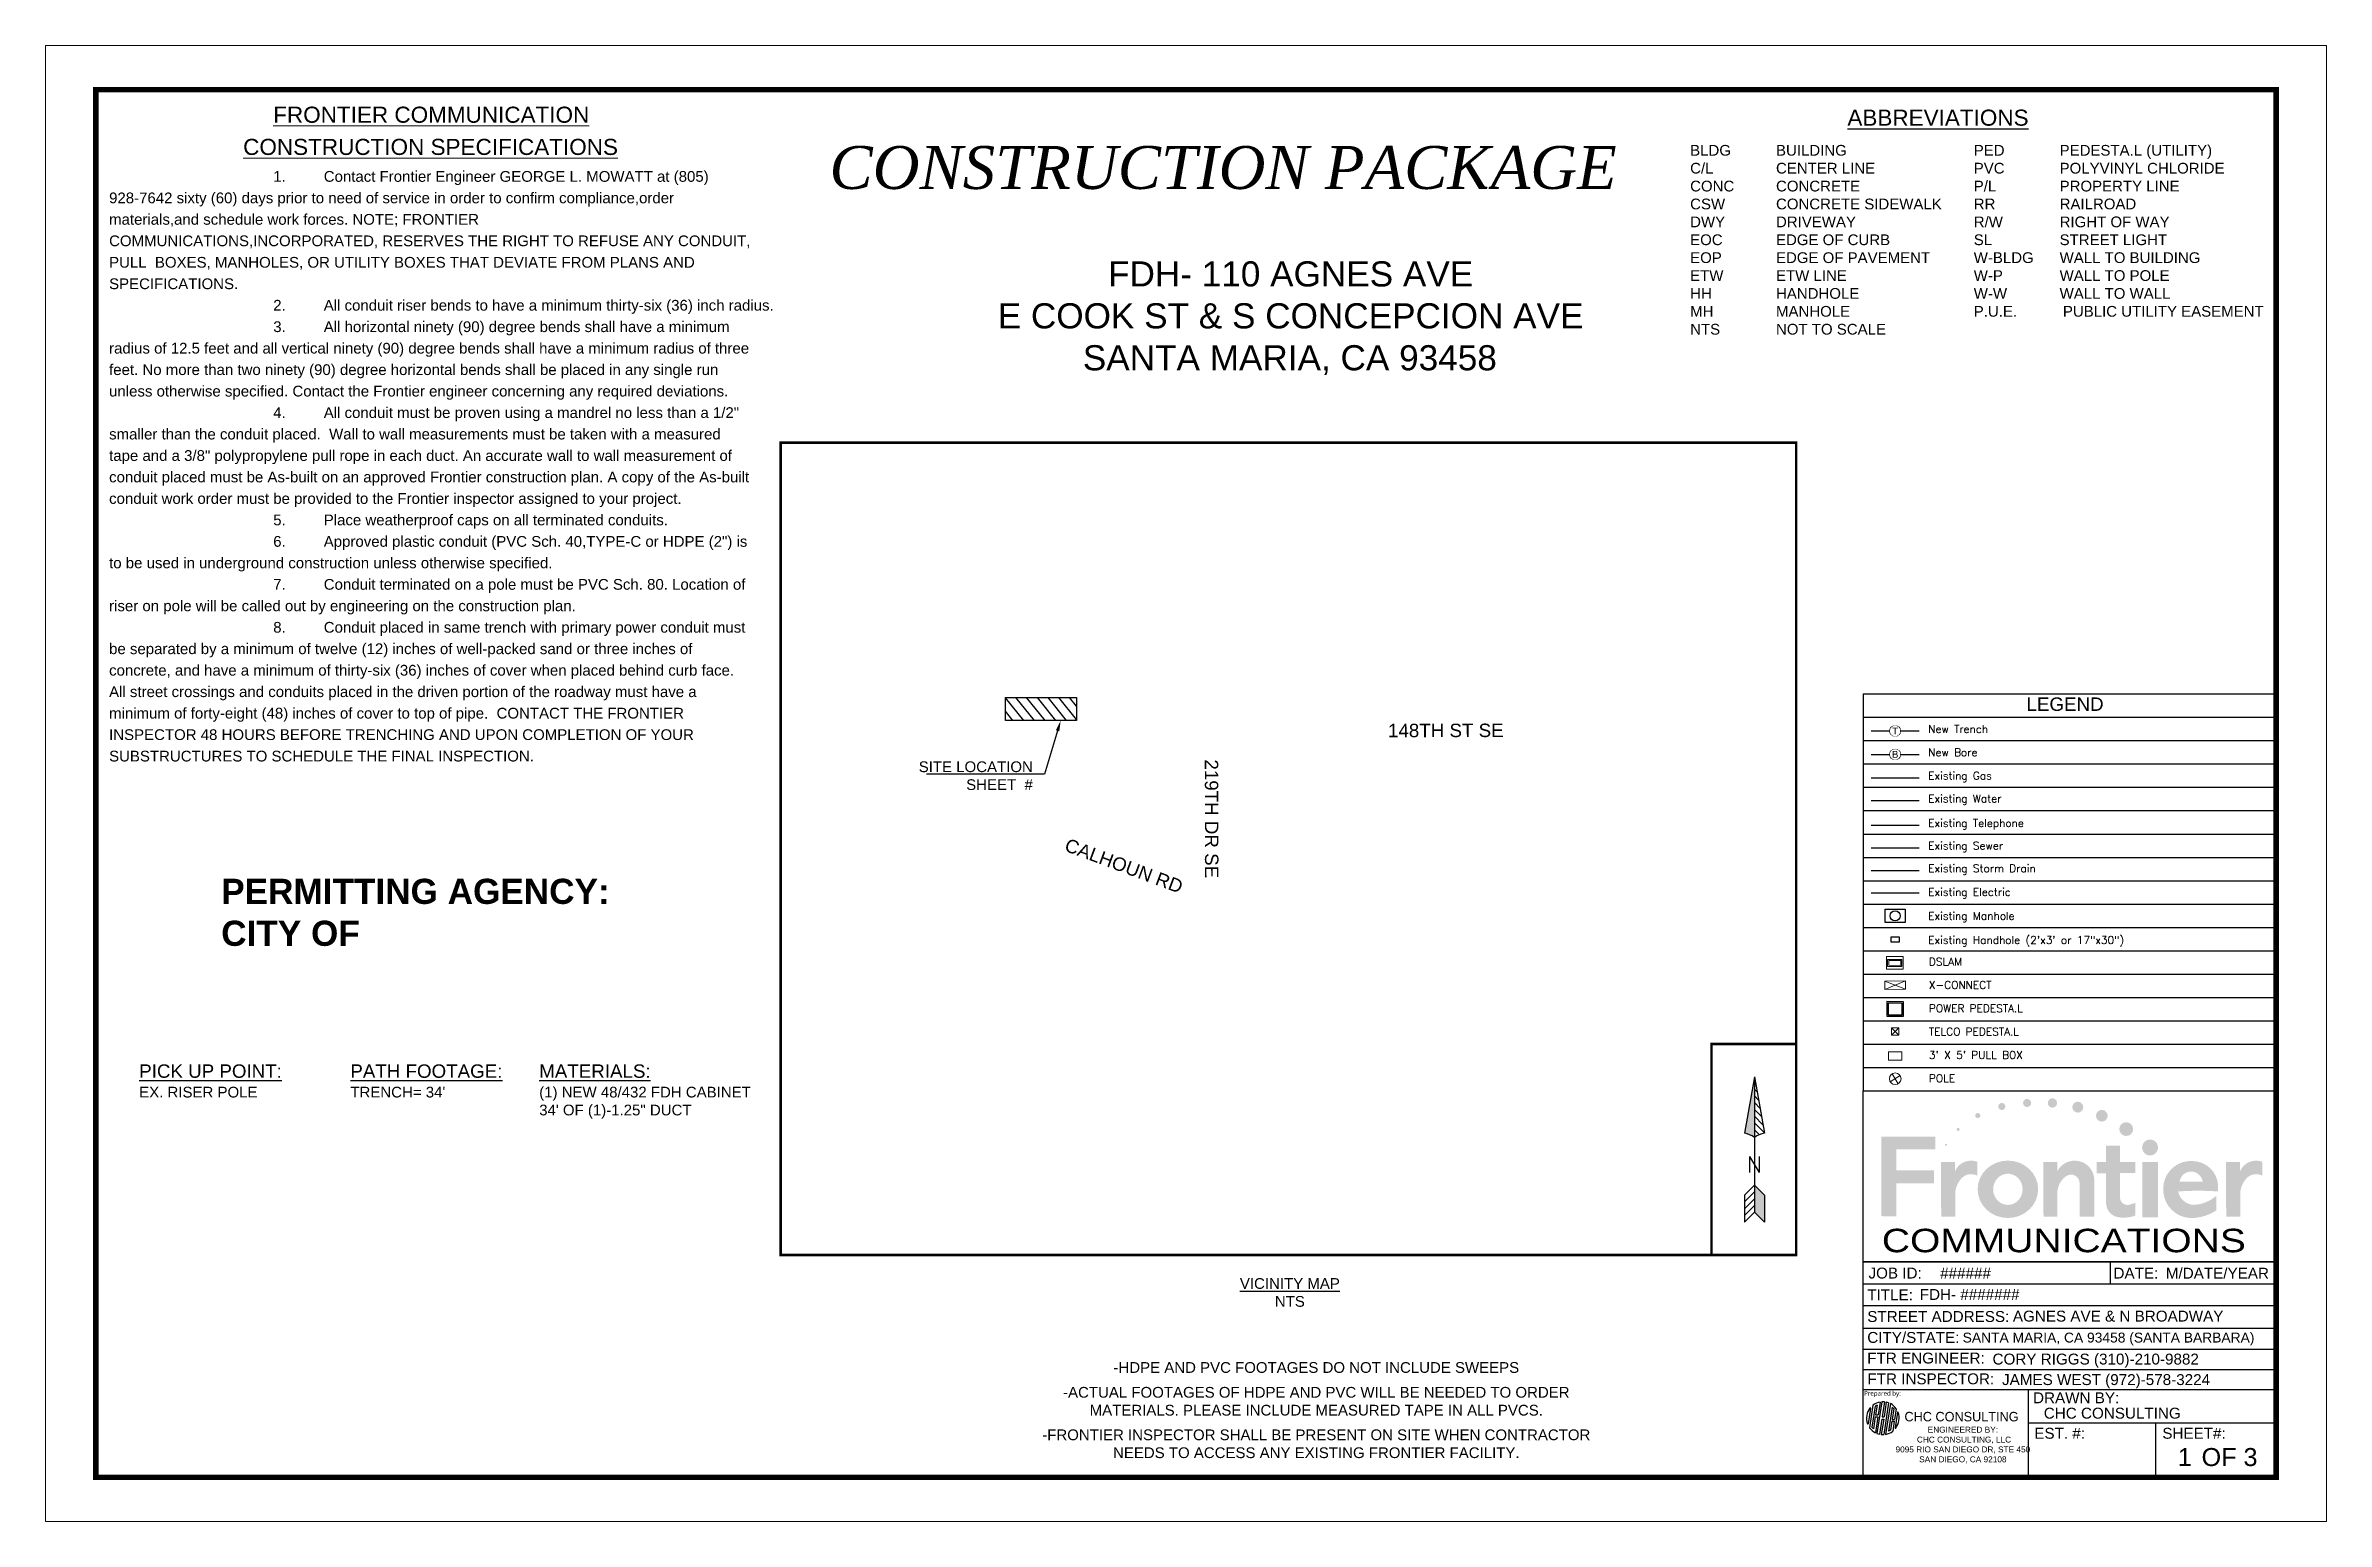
# Paper-space layout 'COVER' of a CAD drawing. Header units: feet, sheet in inches. Extents: x 17.2 to 34.2, y 2.9 to 13.9.
import ezdxf
from ezdxf import colors
from ezdxf.entities.mleader import LeaderData, LeaderLine
from ezdxf.enums import TextEntityAlignment as Align
from ezdxf.lldxf.tags import DXFTag
from ezdxf.math import Vec2, Vec3

# ---------------------------------------------------------------- set-up
doc = ezdxf.new("R2010")
doc.units = ezdxf.units.FT
doc.header["$MEASUREMENT"] = 0
doc.set_wipeout_variables(frame=1)
doc.linetypes.add('PHANTOM2', pattern=[1.25, 0.625, -0.125, 0.125, -0.125, 0.125, -0.125])
doc.layers.get('DEFPOINTS').update_dxf_attribs({"color": 3, "lineweight": 0})
for name, color, linetype in [('0 @ 1', 7, 'Continuous'), ('CHC-ROW', 4, 'PHANTOM2'), ('TITLE BLOCK', 7, 'Continuous')]:
    doc.layers.add(name, color=color, linetype=linetype)
for name, color, linetype, lineweight in [('C-Anno', 7, 'Continuous', 25), ('C-Anno @ 1', 7, 'Continuous', 25), ('DIMS', 7, 'Continuous', 5), ('EXIST. FACILITY', 7, 'Continuous', 0), ('FTR-PROPOSED EQUIPMENT', 7, 'Continuous', 0), ('TELCO PEDESTAL', 20, 'Continuous', 0)]:
    doc.layers.add(name, color=color, linetype=linetype, lineweight=lineweight)
doc.styles.add('LOGO', font='trebuc.ttf')
doc.styles.add('MTCS Standard', font='arial.ttf', dxfattribs={"height": 0.08})
doc.styles.add('Roman', font='txt')
doc.styles.add('Romans', font='ROMANS', dxfattribs={"height": 84})
doc.styles.get("Standard").update_dxf_attribs({"font": 'arial.ttf'})
doc.styles.add('Zayo Utilities', font='', dxfattribs={"oblique": 6, "height": 2})
doc.styles.get('Zayo Utilities').set_extended_font_data('Cordia New')
tags = doc.linetypes.add('ELECTRIC', pattern='A,1.3,-0.09,["E",Zayo Utilities,S=0.03,R=0,X=-0.025,Y=-0.025],-0.09', length=1.48).pattern_tags.tags
tags[6] = DXFTag(74, 10)
tags = doc.linetypes.add('GAS', pattern='A,1.3,-0.09300000000000001,["GAS",Zayo Utilities,S=0.03,R=0,X=-0.08,Y=-0.025],-0.1', length=1.493).pattern_tags.tags
tags[6] = DXFTag(74, 10)
tags = doc.linetypes.add('SEWER', pattern='A,1.3,-0.09,["SS",Zayo Utilities,S=0.03,R=0,X=-0.045,Y=-0.025],-0.09', length=1.48).pattern_tags.tags
tags[6] = DXFTag(74, 10)
tags = doc.linetypes.add('STORMDRAIN', pattern='A,1.3,-0.09,["SD",Zayo Utilities,S=0.03,R=0,X=-0.045,Y=-0.025],-0.09', length=1.48).pattern_tags.tags
tags[6] = DXFTag(74, 10)
tags = doc.linetypes.add('TELEPHONE', pattern='A,1.3,-0.09,["T",Zayo Utilities,S=0.03,R=0,X=-0.025,Y=-0.025],-0.09', length=1.48).pattern_tags.tags
tags[6] = DXFTag(74, 10)
tags = doc.linetypes.add('WATER', pattern='A,1.3,-0.09,["W",Zayo Utilities,S=0.03,R=0,X=-0.03,Y=-0.025],-0.09', length=1.48).pattern_tags.tags
tags[6] = DXFTag(74, 10)

# ---------------------------------------------------------------- blocks, each defined once
blk = doc.blocks.new('CHC')
for p, q in [((-1.868508625787602, 1.488275510393152), (-2.233992179183261, -0.8809557529157441)), ((-1.496825050743578, 1.946668313622816), (-2.025165478719959, -1.478275566892968)), ((-1.156767454200693, 1.795219576614144), (-1.651318606649262, -1.410686792633973)), ((-1.152562770307057, 0.1623764005204293), (-1.431249930347761, -1.644201012106445)), ((-0.8785543292688125, 1.938624220393041), (-1.15676745420069, 1.795219576614137)), ((-1.152562770307057, 0.1623764005204293), (-0.7527302705753982, 0.1623764005204293)), ((-0.7527302705753982, 0.1623764005204311), (-1.125379475814583, -2.25330588968674)), ((-1.108517952306102, 0.4563676387962232), (-0.7068851155624998, 0.4563676387962232)), ((-0.878554329268816, 1.93862422039304), (-1.107210944971879, 0.4563676387962232)), ((-0.1554626657162892, 2.442882825347754), (-0.8956958759503593, -2.355646814445574)), ((-0.4053096493574913, 2.414515490392342), (-0.7073784452402165, 0.4563676387962232)), ((0.2310430414025824, 2.436926280283146), (-0.120487622302246, 0.1581440184734202)), ((-0.120487622302246, 0.158144018473422), (0.1745712503274177, 0.1581440184734237)), ((0.8773630923317235, 2.290878510491673), (0.1354082507780241, -2.518811529567149)), ((0.5194405584392641, 2.39374433192925), (0.1745712503274177, 0.1581440184734237)), ((1.136909073139766, 2.177494499339483), (0.4166284300935885, -2.491693490123414)), ((1.405684942018084, 1.617309214617817), (0.8475706765019027, -2.000642274783727)), ((1.405684942018087, 1.617309214617812), (1.650181557584531, 1.357874581269819)), ((1.650181557584531, 1.357874581269817), (1.407343718059483, -0.2163111679157037)), ((1.461698703614246, 1.980415991697612), (1.460547378596903, 1.972952577270394)), ((1.714216269862472, 1.77297682282444), (1.712670370363274, 1.762955596453487)), ((2.023205258757837, 1.405139055992658), (1.773076282888852, -0.2163111679157055)), ((2.221899803337514, 0.8602870477245492), (1.856416249941859, -1.508944215584346)), ((-1.651318606649266, -1.410686792633971), (-1.431249930347764, -1.644201012106446)), ((-0.1739115891972283, -0.1881745269209922), (-0.5253628570171323, -2.46644210835453)), ((0.1211472834324425, -0.1881745269209869), (-0.2372107106250922, -2.511214661256748)), ((-0.1739115891972283, -0.1881745269209905), (0.1211472834324425, -0.1881745269209887)), ((1.156665858038863, -1.841319509501048), (0.8475706765019027, -2.000642274783724)), ((1.361991892724305, -0.5103024061914994), (1.156665858038867, -1.841319509501037)), ((1.361991892724301, -0.5103024061914994), (1.727724457553673, -0.5103024061914994)), ((1.407343718059483, -0.2163111679157037), (1.773076282888852, -0.2163111679157055)), ((1.727724457553673, -0.5103024061914994), (1.494418995661007, -2.022694931330498))]:
    blk.add_line(p, q)
for centre, radius, start, end in [((-0.003870003275842748, -0.0142283488120718), 2.478860673333698, 142.1211905891871, 200.358286277293), ((-1.918733064449373, 1.477996218295601), 0.05126556431762919, 11.56682257564808, 144.4872868102124), ((-0.000388218486573777, -0.03739928272837645), 2.485125232221944, 99.37747182739824, 127.0245749937593), ((-0.000388218486573777, -0.03739928272837645), 2.485125232221944, 84.65649623207041, 93.57764173265818), ((-0.000388218486573777, -0.03739928272837645), 2.485125232221944, 69.32865671446814, 77.9294276264887), ((-0.000388218486573777, -0.03739928272837645), 2.485125232221944, 35.48354146909223, 62.78451354408693), ((-0.008841411940988309, -0.01045325221964433), 2.478860673333698, 322.1027847382763, 20.33988042638234), ((2.266691726420468, 0.8353502934961448), 0.05126556431762919, 17.97378420535712, 150.8942484399213), ((-2.279991879488282, -0.8583242338184061), 0.05126556431762919, 200.882684101516, 333.8031483360801), ((-0.000388218486573777, -0.03739928272837645), 2.485125232221944, 215.4364960218099, 243.083599188171), ((-0.000388218486573777, -0.03739928272837645), 2.485125232221944, 248.8834292829113, 257.804574783499), ((-0.000388218486573777, -0.03739928272837645), 2.485125232221944, 264.5316433890808, 273.1324143011012), ((-0.000388218486573777, -0.03739928272837645), 2.485125232221944, 279.6765574714824, 306.977529546477), ((1.90709762799677, -1.501226961975705), 0.05126556431762919, 188.6579226794891, 321.5783869140533)]:
    blk.add_arc(centre, radius, start, end)
blk = doc.blocks.new('TEXAS')
for s, p in [('CORY RIGGS (310)-210-9882', (0.9634217260269011, 0.03593508441712601)), ('JAMES WEST (972)-578-3224', (1.034421791638984, -0.1170171103361142))]:
    blk.add_text(s, height=0.08119283632031249).set_placement(p)
blk = doc.blocks.new('*U282')
at = {"layer": 'DIMS'}
blk.add_blockref('TEXAS', (3.738711171763498e-07, 0), dxfattribs=at)
blk = doc.blocks.new('CHC Conduit Design Template')
at = {"ltscale": 1000, "true_color": 0xed1f24}
h = blk.add_hatch(color=240, dxfattribs=at)
h.dxf.hatch_style = 1
h.paths.add_polyline_path([(13.42087119518482, 2.288788681191401), (13.42087119518482, 2.444252978056668), (13.71179927831876, 2.444252978056668), (13.71179927831876, 2.539258944213834), (13.30853265380661, 2.539258944213834), (13.30853265380661, 1.946191398658863), (13.42087119518482, 1.943312426949589), (13.42087119518482, 2.190903743324961), (13.70027738050475, 2.190903743324961), (13.70027738050475, 2.288788681191401)])
h.paths.add_polyline_path([(14.0228906700634, 2.248483102323788), (14.0228906700634, 2.351368829061501, 0.3973348325191003), (13.85858592233415, 2.283030737772854), (13.85858592233415, 2.349247011899502), (13.75212594579552, 2.349309817807795), (13.75467856678182, 1.941944781931396), (13.85870356339442, 1.941944781931396), (13.85870356339442, 2.103737939450218, -0.1706322660577713), (13.89575498792589, 2.215531553973562, -0.3791815917389086)])
edge = h.paths.add_edge_path()
edge.add_ellipse((14.25161632539198, 2.146252075802499), major_axis=(-0.2253714611977164, 0), ratio=0.9490496376922999, start_angle=0, end_angle=360)
edge = h.paths.add_edge_path(flags=16)
edge.add_ellipse((14.25161632539198, 2.146252075802499), major_axis=(0, 0.1166375389971687), ratio=0.9400296318553382, start_angle=0, end_angle=360)
h.paths.add_polyline_path([(14.98370429621209, 2.26641792922409), (14.98370429621209, 2.044324778252725, 0.3675106359996334), (15.07390538660543, 1.938180688010146, 0.1296447931037372), (15.20085673204738, 1.950381149222753), (15.20085673204738, 2.045544806830433, -0.004707257758037335), (15.16179479120109, 2.032124291977899, -0.5118457833896584), (15.08733291777797, 2.085806376450257), (15.08733291777797, 2.266554556852707), (15.20090889132072, 2.266554556852707), (15.20085673204738, 2.349475075655994), (15.08733291777797, 2.349475075655994), (15.08733291777797, 2.472561275080599), (14.98357462641166, 2.472561275080599), (14.98365205099623, 2.349475075655994), (14.91277486176874, 2.349475075655994), (14.91277486176874, 2.266373312670641)])
h.paths.add_polyline_path([(15.25482913951133, 1.93791595584362), (15.37094879438486, 1.93791595584362), (15.37094879438486, 2.349619486524026), (15.25482913951133, 2.349619486524026)])
h.paths.add_polyline_path([(15.40973830087274, 2.142005383888398, 0.4170155332283282), (15.62682822997522, 1.931929369846715, 0.1337748852491925), (15.805563009749, 1.988665234971027), (15.805563009749, 2.097536745714796, -0.1659918796023182), (15.63833474964616, 2.030067060141388, -0.3518832985159806), (15.52096810828762, 2.129738156937671, -0.03801837083947951), (15.818603725342, 2.129738156937671), (15.818603725342, 2.177273608114496, 0.3882287010993337), (15.62989662181938, 2.356681567310482, 0.4465103616625629)])
h.paths.add_polyline_path([(15.70304884031164, 2.20432320556451), (15.53174471897099, 2.20432320556451, -0.863424800913576)], flags=16)
h.paths.add_polyline_path([(15.87901113185725, 1.941944781931396), (15.98303612846984, 1.941944781931396), (15.98303612846984, 2.103737939450218, -0.1706322660578402), (16.02008755300134, 2.215531553973601, -0.3791815917387745), (16.14722323513883, 2.248483102323788), (16.14722323513883, 2.351368829061501, 0.3973348325191007), (15.98291848740959, 2.283030737772853), (15.98291848740959, 2.349247011899502), (15.87645851087095, 2.349309817807795)])
h.paths.add_polyline_path([(15.25213590400097, 2.457939954368492, 1), (15.37038166253933, 2.457939954368492, 1)])
h.paths.add_polyline_path([(15.0820304106933, 2.594872573519478, 1), (15.18505494898162, 2.594872573519478, 1)])
h.paths.add_polyline_path([(14.90835005916412, 2.694531264519828, 1), (14.99550285722453, 2.694531264519828, 1)])
h.paths.add_polyline_path([(14.73202937558879, 2.758597551555934, 1), (14.8133393253408, 2.758597551555934, 1)])
h.paths.add_polyline_path([(14.61868112915593, 2.789444299987469, 1), (14.54921074653793, 2.789444299987469, 1)])
h.paths.add_polyline_path([(14.42511264050964, 2.789865019373954, 1), (14.36457390811129, 2.789865019373954, 1)])
h.paths.add_polyline_path([(14.23271452143585, 2.763653502360232, 1), (14.17999152397917, 2.763653502360232, 1)])
h.paths.add_polyline_path([(14.04653524095123, 2.695745804472671, 1), (14.00873933848637, 2.695745804472671, 1)])
h.paths.add_polyline_path([(13.86844817263307, 2.592761558171711, 1), (13.89169069285377, 2.592761558171711, 1)])
h.paths.add_polyline_path([(13.7986757852707, 2.478304181170744, 1), (13.78280142200509, 2.478304181170744, 1)])
edge = h.paths.add_edge_path()
edge.add_line((14.51462634460379, 2.349180045663683), (14.51717896559009, 1.941944781931396))
edge.add_line((14.5171789655901, 1.941944781931396), (14.62120396220269, 1.941944781931396))
edge.add_line((14.62120396220269, 1.941944781931396), (14.62120396220269, 2.103737939450218))
edge.add_arc((14.7726310337931, 2.118850930373619), 0.1521793695120903, 123.2225941932347, 185.6994604514634, ccw=False)
edge.add_arc((14.72264716856002, 2.192569966512532), 0.06314007056638617, -1.177128544386676, 121.9305058910137, ccw=False)
edge.add_line((14.78577391427702, 2.191272859612813), (14.78577391427702, 1.941944781931395))
edge.add_line((14.78577391427702, 1.941944781931396), (14.89554727082654, 1.941944781931396))
edge.add_line((14.89554727082654, 1.941944781931396), (14.89554727082654, 2.215044670342108))
edge.add_arc((14.7514521984546, 2.215044670342108), 0.1440950723719398, 359.9999999999999, 437.6006351786484)
edge.add_arc((14.74919448284085, 2.214181357197451), 0.1454370595803034, 76.80494520170623, 151.7450088862302)
edge.add_line((14.62108632114243, 2.283030737772854), (14.62108632114243, 2.349247011899502))
edge.add_line((14.62108632114243, 2.349247011899502), (14.5146263446038, 2.349180045663682))
for p, q in [((16.25114149402878, 10.34186998269384), (16.25114149402878, -2.495417206205275e-09)), ((13.17368430824637, 2.880269103570998), (16.25368430824637, 2.880269103570998)), ((13.17368698640274, 1.604506086201818), (16.25114149402878, 1.604506086201818)), ((15.01594139119934, 1.442120413558095), (15.01594139119934, 1.604506086194542)), ((13.17368698640274, 1.442120413558095), (16.25114149402878, 1.442120413558095)), ((13.17368698640274, 1.279734740914373), (16.25114149402878, 1.279734740914373)), ((13.17368698640274, 1.111370912185757), (16.25114149402878, 1.111370912185757)), ((13.17368698640274, 0.9549639902181841), (16.25114149402878, 0.9549639902181841)), ((13.17368698640274, 0.8041721911870443), (16.25114149402878, 0.8041721911870443)), ((13.17368698640274, 0.6533803921559045), (16.25114149402878, 0.6533803921559045)), ((14.4048656171936, -2.495417206205275e-09), (14.4048656171936, 0.6533803921559045)), ((14.4048656171936, 0.4059641791102511), (16.25114149402878, 0.4059641791102511)), ((15.35384488860808, -2.495417206205275e-09), (15.35384488860808, 0.4059641791102511))]:
    blk.add_line(p, q)
at = {"const_width": 0.04}
blk.add_lwpolyline([(16.25114149402878, -2.495417206205275e-09), (0, 0), (-3.552713678800501e-15, 10.34186998269383), (16.25114149402878, 10.34186998269384)], close=True, dxfattribs=at)
blk.add_lwpolyline([(16.25114149402878, 1.604506086201818), (13.17368430824637, 1.604506086201818), (13.17368430824637, 2.880269103570998), (16.25114149402878, 2.880269103570998)], close=True)
blk.add_lwpolyline([(13.17368698640274, -2.022863654360663e-09), (13.17368564732455, 2.880269103570999), (16.25114015495059, 2.880269103570997)])
at = {"layer": 'DEFPOINTS'}
blk.add_lwpolyline([(-0.3744292529856139, 10.67093499009921), (16.62557074701439, 10.67093499009921), (16.62557074701439, -0.329065009900793), (-0.3744292529856139, -0.329065009900793)], close=True, dxfattribs=at)
at = {"layer": 'DIMS'}
blk.add_blockref('*U282', (13.17368661253161, 0.8041721911870443), dxfattribs=at)
at = {"layer": 'TITLE BLOCK', "xscale": 0.04917126061345287, "yscale": 0.04917126061345287, "zscale": 0.04917126061345287}
blk.add_blockref('CHC', (13.31976814983047, 0.4419127680959436), dxfattribs=at)
for s, height, p in [('JOB ID:', 0.08119283632031249, (13.21251787730005, 1.481225034558711)), ('######', 0.08119283632031249, (13.74674453523305, 1.480170723263845)), ('DATE:', 0.08119283632031249, (15.03872515279218, 1.480922502076867)), ('M/DATE/YEAR', 0.08119283632031249, (15.42874196672285, 1.480170723263845)), ('TITLE:', 0.08119283632031249, (13.20355506482081, 1.319046157558606)), ('FDH- #######', 0.08119283632031249, (13.59483854795251, 1.321755025340227)), ('STREET ADDRESS:', 0.08119283632031249, (13.20355506482081, 1.157614708725541)), ('AGNES AVE & N BROADWAY', 0.08119283632031249, (14.28873238943667, 1.160323576507162)), ('CITY/STATE:', 0.08119283632031249, (13.20355506482081, 1.00143411668274)), ('SANTA MARIA, CA 93458 (SANTA BARBARA)', 0.07372552302012211, (13.91450526720399, 1.004142984464361)), ('FTR ENGINEER:', 0.08119283632031249, (13.20307271296331, 0.8475446825689321)), ('FTR INSPECTOR:', 0.08119283632031249, (13.20444587342916, 0.6928791560569696)), ('DRAWN BY:', 0.08119283632031249, (14.43914906946344, 0.5515278804307489)), ('CHC CONSULTING', 0.08119283632031249, (14.51924813585834, 0.4369647263216141)), ('EST. #:', 0.08119283632031249, (14.44854953385863, 0.2871528066464268)), ('SHEET#:', 0.08119283632031249, (15.40262697778797, 0.2871528066464268)), ('OF 3', 0.1342684833288766, (15.69521718285455, 0.0832971957169999))]:
    blk.add_text(s, height=height).set_placement(p)
at = {"insert": (13.31214067489842, 1.851982239933214), "char_height": 0.1748908045269041, "attachment_point": 1, "style": 'MTCS Standard'}
blk.add_mtext_dynamic_manual_height_columns('{\\W1.19;COMMUNICATIONS}', width=3.031068247048061, gutter_width=1.110223024625157e-16, heights=[0.3585313686716989], dxfattribs=at)
at = {"layer": 'TITLE BLOCK', "color": 7, "style": 'LOGO'}
blk.add_text('Prepared by:', height=0.03421031098943305, rotation=359.8196035130161, dxfattribs=at).set_placement((13.31677259503664, 0.6081538908481905), align=Align.CENTER)
at = {"layer": 'TITLE BLOCK', "style": 'Roman'}
for s, width, gutter_width, heights, insert, char_height, attachment_point in [('{\\fArial|b0|i0|c0|p34;ENGINEERED BY:^J CHC CONSULTING, LLC\\P9095 RIO SAN DIEGO DR, STE 450\\PSAN DIEGO, CA 92108}', 10.24805958235937, 3.036355114606835, [3.201869639338429], (13.91605832584955, 0.2398906524055495), 0.04415507037292456, 5), ('\\pt0.28277;{\\fUtsaah|b0|i0|c0|p34;CHC CONSULTING}', 7.104440693756715, 2.5, [0], (13.48072323553361, 0.4870090882597449), 0.07069332469891874, 1)]:
    blk.add_mtext_dynamic_manual_height_columns(s, width=width, gutter_width=gutter_width, heights=heights, dxfattribs=dict(at, insert=insert, char_height=char_height, attachment_point=attachment_point))
blk = doc.blocks.new('POLE-J')
for p, q in [((4.419417028860771, -4.419417028860771), (-4.419417028860771, 4.419417028860771)), ((4.419417028860771, 4.419417028860771), (-4.419417028860771, -4.419417028860771))]:
    blk.add_line(p, q)
blk.add_circle((0, 0), 6.249999499997511)
at = {"style": 'Romans', "flags": 1}
blk.add_attdef('POLE-NO', (-11.13331384264566, 8.407499455614502), '', height=3.999999679998407, dxfattribs=at)
blk = doc.blocks.new('TELCO PEDESTAL')
at = {"layer": 'TELCO PEDESTAL', "lineweight": 0}
for p, q in [((45.09000000000015, 45.09000000000015), (-45.09000000000015, -45.09000000000015)), ((-45.09000000000015, 45.09000000000015), (45.09000000000015, -45.09000000000015))]:
    blk.add_line(p, q, dxfattribs=at)
blk.add_lwpolyline([(-45.09000000000015, 45.09000000000015), (45.09000000000015, 45.09000000000015), (45.09000000000015, -45.09000000000015), (-45.09000000000015, -45.09000000000015)], close=True, dxfattribs=at)
blk = doc.blocks.new('Conduit Callout Dynamic')
blk.add_circle((-1.420177426503244e-05, -0.1000124163531439), 0.04754978989569374)
blk.add_wipeout([(0.036767123405727326, -0.0698774426991278), (0.03991704849788307, -0.0741961855897723), (0.04299496173060177, -0.07973448811241347), (0.045269410600315294, -0.08550803875762696), (0.04660966281914357, -0.09067444176011388), (0.04734962438305545, -0.095811167626432), (0.04753429605911439, -0.1003629486821626), (0.04736533530595269, -0.10403261351110127), (0.04673590183383533, -0.10869632859109625), (0.045371782664916725, -0.11419321095749976), (0.04411879322770677, -0.11771160478879003), (0.04233231917347142, -0.12164005336571412), (0.0406946166387683, -0.12458424214080684), (0.03853526057090364, -0.12784982772746184), (0.03566580837309825, -0.13144360142479905), (0.03280946724738399, -0.1344157486202634), (0.028315194533358325, -0.13820178429724855), (0.025133934347645114, -0.1403677600974174), (0.022315518232164107, -0.14199296093702318), (0.01894133976099626, -0.14362055738471716), (0.01607914447263047, -0.1447559826582803), (0.012189518469472143, -0.1459694803513717), (0.008223206297702304, -0.1468432569112686), (0.00401696514213364, -0.1473910213602222), (0.0016610581216764148, -0.1475326859589202), (-0.002291906069578224, -0.14750762224034616), (-0.005382859027204667, -0.1472581573085473), (-0.008469381187078325, -0.1468044291354742), (-0.011017233929607828, -0.14627164032537587), (-0.017019033835164277, -0.1444175760275021), (-0.02051480815287014, -0.14291588541141625), (-0.024559358236070722, -0.14073732044621845), (-0.027806139444599063, -0.1385946754841605), (-0.030508041668092557, -0.13649677255760856), (-0.03372455512486447, -0.1335473920666043), (-0.03629119318757255, -0.13075265729435098), (-0.038443684483663976, -0.12801522653020758), (-0.040271368690088516, -0.12531741647241246), (-0.042147448758845, -0.12205265268719986), (-0.04383513676560361, -0.11847069838613757), (-0.045101828898008775, -0.1151150121391307), (-0.04628099035121302, -0.11098359650391416), (-0.04686613695487668, -0.10812898514521521), (-0.04748798982006298, -0.10269978824912612), (-0.04753429605911386, -0.09833219068861541), (-0.04739696454302446, -0.09603041791967759), (-0.046807365252549075, -0.09156360751288443), (-0.04591867631014533, -0.08761234632473763), (-0.04454246924554448, -0.08333261074483848), (-0.04325911236071133, -0.08024223103547619), (-0.040655862829330314, -0.07532967125034293), (-0.03813180611333811, -0.07158653450975104), (-0.036131508747723445, -0.06908471588722462), (-0.0328273254246574, -0.06559902600245757), (-0.030618949236007147, -0.06362104440967856), (-0.02691336225661657, -0.06080249816310759), (-0.02101137770579267, -0.057349773185788266), (-0.016259685276115647, -0.05532386317768595), (-0.00951322568535185, -0.0534210967339141), (-0.0006818583178048359, -0.05246731404108143), (0.005640362893447278, -0.05280004067109126), (0.01081725800504229, -0.05371271874966213), (0.01875347246119362, -0.05632309359670484), (0.0226089631646105, -0.058189277694346064), (0.025364914750603332, -0.05980193309887613), (0.029979385054126756, -0.06311570554726972), (0.032881322020083696, -0.06567778320496503), (0.03523153028991235, -0.06809500902759807)])
blk.add_attdef('1', text='', height=0.064).set_placement((0, -0.1000000000000009), align=Align.MIDDLE_CENTER)
blk = doc.blocks.new('Frontier Template - Overview Map')
at = {"color": 7}
blk.add_wipeout([(10.72903986144804, 5.529103903935948), (10.72903986144804, 4.489922591880559), (11.146401073051848, 4.489922591880559), (11.146401073051848, 5.529103903935948)], dxfattribs=at).dxf.layer = 'C-Anno'
at = {"layer": 'C-Anno'}
h = blk.add_hatch(color=256, dxfattribs=at)
h.dxf.hatch_style = 1
h.paths.add_polyline_path([(10.94041776283431, 4.700428780161811), (10.98959888001783, 4.651247662978286), (10.98959888001783, 4.784618831630843), (10.94041776283431, 4.833799948814368)])
h.paths.add_polyline_path([(10.94041776283431, 5.367026409611658), (10.89123664565078, 5.090338916464434, -0.1112618353431419), (10.94041776283431, 5.068369300150269)])
for p, q in [((10.94041776283431, 5.367026409611658), (10.89123664565078, 5.090338916464434)), ((10.94624875850136, 5.334221876773362), (10.94031484513765, 5.340155790137081)), ((10.95345662580467, 5.293671217306923), (10.94031484513765, 5.306812997973942)), ((10.94041776283431, 5.367026409611658), (10.94041776283431, 4.700428780161811)), ((10.94041776283431, 5.367026409611658), (10.98959888001783, 5.090338916464434)), ((10.96066449310797, 5.253120557840483), (10.94031484513765, 5.273470205810802)), ((10.96787236041127, 5.212569898374042), (10.94031484513765, 5.240127413647663)), ((10.97508022771457, 5.172019238907601), (10.94031484513765, 5.206784621484524)), ((10.98228809501787, 5.131468579441161), (10.94031484513765, 5.173441829321384)), ((10.98949596232117, 5.090917919974721), (10.94031484513765, 5.140099037158245)), ((10.96461458254463, 5.082456507588119), (10.94031484513765, 5.106756244995107)), ((10.91638365090323, 4.975516773678446), (10.91638365090323, 4.896129173290018)), ((10.91638365090323, 4.975516773678446), (10.96401621113629, 4.896129173290018)), ((10.96401621113629, 4.975516773678446), (10.96401621113629, 4.896129173290018)), ((10.89123664565078, 4.784618831630843), (10.94041776283431, 4.833799948814368)), ((10.98959888001783, 4.784618831630843), (10.94041776283431, 4.833799948814368)), ((10.89123664565078, 4.751276039467704), (10.94041776283431, 4.800457156651229)), ((10.89123664565078, 4.784618831630843), (10.89123664565078, 4.651247662978286)), ((10.89123664565078, 4.717933247304564), (10.94041776283431, 4.76711436448809)), ((10.89123664565078, 4.684590455141425), (10.94041776283431, 4.73377157232495)), ((10.98959888001783, 4.784618831630843), (10.98959888001783, 4.651247662978286)), ((10.89123664565078, 4.651247662978286), (10.94041776283431, 4.700428780161811)), ((10.98959888001783, 4.651247662978286), (10.94041776283431, 4.700428780161811))]:
    blk.add_line(p, q, dxfattribs=at)
at = {"layer": 'C-Anno', "const_width": 0.0125}
for points in [[(6.146401073051848, 8.489922591880559), (11.14640107305185, 8.489922591880559), (11.14640107305185, 4.489922591880559), (6.146401073051848, 4.489922591880559)], [(10.72903986144804, 5.529103903935948), (11.14640107305185, 5.529103903935948), (11.14640107305185, 4.489922591880559), (10.72903986144804, 4.489922591880559)]]:
    blk.add_lwpolyline(points, close=True, dxfattribs=at)
at = {"layer": 'C-Anno'}
for centre, start, end in [((10.86707362656525, 4.970214495554209), 53.23184079339667, 78.62672940019776), ((11.01376189910337, 4.970214495554209), 101.373270599802, 126.7681592066033)]:
    blk.add_arc(centre, 0.1225305186079983, start, end, dxfattribs=at)

psp = doc.layouts.new('COVER')

# ---------------------------------------------------------------- linework, layer by layer
for p, q in [((30.75769753110459, 9.026021043487646), (30.7576975311046, 6.067700282172043)), ((30.75769753110459, 9.026021043487646), (33.8376975311046, 9.026021043487646)), ((30.7576975311046, 8.852002175174963), (33.83769753110461, 8.852002175174963)), ((30.75769753110461, 8.67798330686228), (33.83769753110461, 8.67798330686228)), ((33.8376975311046, 6.067700282172043), (33.8376975311046, 8.67798330686228)), ((30.7576975311046, 8.503964438549598), (33.8376975311046, 8.503964438549598)), ((30.7576975311046, 8.329945570236916), (33.8376975311046, 8.329945570236916)), ((30.7576975311046, 8.155926701924233), (33.8376975311046, 8.155926701924233)), ((30.7576975311046, 7.98190783361155), (33.8376975311046, 7.98190783361155)), ((30.7576975311046, 7.807888965298868), (33.8376975311046, 7.807888965298868)), ((30.7576975311046, 7.633870096986185), (33.8376975311046, 7.633870096986185)), ((30.75769753110459, 7.459851228673503), (33.8376975311046, 7.459851228673503)), ((30.75769753110459, 7.28583236036082), (33.8376975311046, 7.28583236036082)), ((30.7576975311046, 7.111813492048138), (33.8376975311046, 7.111813492048138)), ((30.7576975311046, 6.937794623735456), (33.8376975311046, 6.937794623735456)), ((30.7576975311046, 6.763775755422773), (33.8376975311046, 6.763775755422773)), ((30.7576975311046, 6.589756887110091), (33.8376975311046, 6.589756887110091)), ((30.7576975311046, 6.415738018797408), (33.8376975311046, 6.415738018797408)), ((30.7576975311046, 6.241719150484726), (33.8376975311046, 6.241719150484726))]:
    psp.add_line(p, q)
at = {"color": 18, "linetype": 'Continuous', "lineweight": 25, "ltscale": 0.235, "true_color": 0x000000}
for p, q in [((30.81731303056845, 8.749727721560564), (30.95656848276173, 8.749727721560564)), ((30.81731303056845, 8.575708853247882), (30.95656848276173, 8.575708853247882))]:
    psp.add_line(p, q, dxfattribs=at)
at = {"color": 46, "linetype": 'GAS', "ltscale": 0.235}
psp.add_line((30.81731303056845, 8.4016899849352), (31.17312565590869, 8.4016899849352), dxfattribs=at)
at = {"color": 5, "linetype": 'WATER', "ltscale": 0.24}
psp.add_line((30.81731303056845, 8.231146293683718), (31.17312565590869, 8.231146293683718), dxfattribs=at)
at = {"color": 32, "linetype": 'TELEPHONE', "ltscale": 0.24}
psp.add_line((30.81731303056845, 8.048234591717165), (31.17312565590869, 8.048234591717165), dxfattribs=at)
at = {"color": 3, "linetype": 'SEWER', "ltscale": 0.24}
psp.add_line((30.81731303056845, 7.879645618046051), (31.1731256559087, 7.879645618046051), dxfattribs=at)
at = {"color": 6, "linetype": 'STORMDRAIN', "ltscale": 0.24}
psp.add_line((30.81731303056845, 7.711056644374938), (31.17312565590869, 7.711056644374938), dxfattribs=at)
at = {"color": 1, "linetype": 'ELECTRIC', "ltscale": 0.24}
psp.add_line((30.81731303056845, 7.543323585243779), (31.17312565590869, 7.543323585243779), dxfattribs=at)
at = {"ltscale": 1000}
for points in [[(30.92021934320365, 7.422052520405948), (31.07021934327349, 7.422052520405948), (31.07021934327349, 7.322052520359383), (30.92021934320365, 7.322052520359383)], [(30.96482402018833, 7.215941784506028), (31.0256146662888, 7.215941784506028), (31.0256146662888, 7.175414687105717), (30.96482402018833, 7.175414687105717)]]:
    psp.add_lwpolyline(points, close=True, dxfattribs=at)
psp.add_circle((30.99521934323857, 7.372052520382666), 0.03709966366558989, dxfattribs=at)
at = {"layer": 'CHC-ROW'}
for points in [[(30.93284125819582, 6.624222375353484), (31.05669355457301, 6.623686726367009), (31.05716224743612, 6.732057485697008), (30.93330995105903, 6.732593134683483)], [(30.9432069203095, 6.634498762636031), (31.04641716729037, 6.634052388480653), (31.04679658532244, 6.721781098414461), (30.94358633834156, 6.722227472569851)]]:
    psp.add_lwpolyline(points, close=True, dxfattribs=at)
at = {"layer": 'EXIST. FACILITY'}
for points in [[(30.91743159008388, 6.885162113904699), (30.91813484767405, 6.822532116941868), (31.0722468626724, 6.824262604719947), (31.07154360508223, 6.886892601682777), (30.91743159008388, 6.885162113904699)], [(30.91743159008388, 6.885162113904699), (31.0722468626724, 6.824262604719947)], [(30.91813484767405, 6.822532116941868), (31.07154360508223, 6.886892601682777)]]:
    psp.add_lwpolyline(points, dxfattribs=at)
at = {"layer": 'FTR-PROPOSED EQUIPMENT'}
for points in [[(31.05499068325735, 7.067784740591692), (30.92991152944547, 7.068124699445215), (30.92965725580213, 6.974571224335577), (31.054736409614, 6.974231265482008), (31.05499068325735, 7.067784740591692)], [(31.03710642181591, 7.002836745674475), (31.03720546056535, 7.039275517161411), (30.94754151724361, 7.039519219252792), (30.94744247849417, 7.003080447765857), (31.03710642181591, 7.002836745674475)]]:
    psp.add_lwpolyline(points, dxfattribs=at)
psp.add_lwpolyline([(31.04527265389174, 6.994626001801119), (31.04541620443877, 7.047441749237196), (30.93937528516783, 7.047729963126149), (30.9392317346208, 6.994914215690072)], close=True, dxfattribs=at)
at = {"layer": 'FTR-PROPOSED EQUIPMENT', "color": 4}
psp.add_lwpolyline([(30.94521112544006, 6.357497500166582), (31.04569930979771, 6.357062898664004), (31.04543854889615, 6.296769988049416), (30.94495036453851, 6.297204589551995), (30.94521112544006, 6.357497500166582)], dxfattribs=at)

# ---------------------------------------------------------------- block references
psp.add_blockref('CHC Conduit Design Template', (17.58401322285824, 3.187431178601045))
at = {"layer": 'EXIST. FACILITY', "xscale": 0.006953001487535089, "yscale": 0.006953001487535089, "zscale": 0.006953001487535089, "rotation": 347.2388700826045}
psp.add_blockref('POLE-J', (30.99548086134002, 6.157625504096526), dxfattribs=at)
at = {"layer": 'TELCO PEDESTAL', "lineweight": 0, "xscale": 0.0006157296252255804, "yscale": 0.0006157296252255804, "zscale": 0.0006157296252255804}
psp.add_blockref('TELCO PEDESTAL', (30.99515615937184, 6.510389127230792), dxfattribs=at)

# ---------------------------------------------------------------- texts
at = {"style": 'Romans'}
for s, p in [('New Trench', (31.24194085035118, 8.73593007960488)), ('New Bore', (31.24194085035118, 8.561911211292198)), ('Existing Gas ', (31.24194085035117, 8.387892342979516)), ('Existing Water', (31.24194085035117, 8.217348651728035)), ('Existing Telephone', (31.24194085035118, 8.034436949761481)), ('Existing Sewer', (31.24194085035118, 7.865847976090367)), ('Existing Storm Drain', (31.24194085035118, 7.697259002419254)), ('Existing Electric', (31.24194085035117, 7.520731933059838)), ('Existing Manhole', (31.24178378837374, 7.342809293794725)), ('Existing Handhole (2\'x3\' or 17"x30")', (31.24178378837373, 7.162870084823953)), ('DSLAM', (31.24705066436478, 7.000860895242842)), ('X-CONNECT', (31.24705066436478, 6.828047436797275)), ('POWER PEDESTA.L', (31.24705066436477, 6.654028568484592)), ('TELCO PEDESTA.L', (31.24705066436477, 6.48000970017191)), ("3' X 5' PULL BOX", (31.24705066436477, 6.305990831859227)), ('POLE', (31.24705066436477, 6.131971963546545))]:
    psp.add_text(s, height=0.05756321472720198, dxfattribs=at).set_placement(p)
psp.add_text('1', height=0.1342684833288766).set_placement((33.10215345495401, 3.270728374318045))
at = {"insert": (32.2616975311046, 8.949043694019817), "char_height": 0.1, "width": 0.4168862682124082, "attachment_point": 5}
psp.add_mtext('LEGEND', dxfattribs=at)
at = {"layer": '0 @ 1', "insert": (30.75773302018811, 13.381361354828), "char_height": 0.12, "attachment_point": 1, "style": 'MTCS Standard'}
psp.add_mtext_dynamic_manual_height_columns('\\pi-0.11838;{\\LABBREVIATIONS}', width=1.105268128210582, gutter_width=0.4, heights=[0.1779624106853094], dxfattribs=at)
at = {"layer": 'C-Anno'}
for s, width, gutter_width, heights, insert, char_height, attachment_point in [('{\\fTimes New Roman|b0|i1|c0|p18;CONSTRUCTION PACKAGE}', 7.721282720503702, 15, [0.3410038078177257], (25.9857589286942, 12.94771247715836), 0.32, 5), ('\\pi0.83388;FDH- 110 AGNES AVE\\P\\pi0.0113;E COOK ST & S CONCEPCION AVE\\P\\pi0.64568;SANTA MARIA, CA 93458', 4.354279502046385, 1, [0], (24.29484389051292, 12.25057762971423), 0.1875, 1)]:
    psp.add_mtext_dynamic_manual_height_columns(s, width=width, gutter_width=gutter_width, heights=heights, dxfattribs=dict(at, insert=insert, char_height=char_height, attachment_point=attachment_point))
at = {"layer": 'C-Anno', "attachment_point": 1}
for s, insert, char_height, width in [('BLDG^I^IBUILDING\\PC/L^I^ICENTER LINE{\\H1.69651x; }\\PCONC^ICONCRETE{\\H1.46502x; }\\PCSW^I^ICONCRETE SIDEWALK{\\H1.5427x; }\\PDWY^I^IDRIVEWAY{\\H1.49907x; }\\PEOC^I^IEDGE OF CURB{\\H1.51805x; }\\PEOP^I^IEDGE OF PAVEMENT{\\H1.52502x; }\\PETW^I^IETW LINE{\\H1.50496x; }\\PHH^I^IHANDHOLE{\\H1.51608x; }\\PMH^I^IMANHOLE{\\H1.52568x; }\\PNTS^I^INOT TO SCALE{\\H1.52248x; }', (29.46723757778001, 13.11801279227795), 0.08, 2.270120277378545), ('PED^I^IPEDESTA.L (UTILITY)\\PPVC^I^IPOLYVINYL CHLORIDE{\\H1.69719x; }\\PP/L^I^IPROPERTY LINE{\\H1.46531x; }\\PRR^I^IRAILROAD{\\H1.5426x; }\\PR/W^I^IRIGHT OF WAY{\\H1.51684x; }\\PSL^I^ISTREET LIGHT{\\H1.52474x; }\\PW-BLDG^IWALL TO BUILDING{\\H1.52228x; }\\PW-P^I^IWALL TO POLE{\\H1.52361x; }\\PW-W^I^IWALL TO WALL{\\H1.52317x; }\\PP.U.E.           PUBLIC UTILITY EASEMENT{\\H1.52263x; }', (31.58122375580267, 13.11801279227795), 0.08, 2.270120277378545), ('{\\fArial|b1|i0|c0|p34;\\H1.25x;PERMITTING AGENCY: \\PCITY OF}', (18.51842113506058, 7.648287073095204), 0.15, 3.072100272851296), ('{\\H1.25x;\\LPICK UP POINT:\\P\\H0.8x;\\lEX. RISER POLE}', (17.90716279020716, 6.26460850551711), 0.08, 1.355615825375171), ("{\\H1.25x;\\LPATH FOOTAGE:\\H0.8x;\\l\\PTRENCH= 34'}", (19.4811071115314, 6.264608505517111), 0.08, 1.343202108881673), ('{\\H1.25x;\\LMATERIALS:}\\P(1) NEW 48/432 FDH CABINET\\P34\' OF (1)-1.25" DUCT', (20.88868096476275, 6.264608505517111), 0.08, 1.806062925758586)]:
    psp.add_mtext(s, dxfattribs=dict(at, insert=insert, char_height=char_height, width=width))
at = {"layer": 'C-Anno', "insert": (26.48379544990497, 4.564301090983847), "char_height": 0.08, "attachment_point": 5}
psp.add_mtext('{\\LVICINITY MAP\\P}NTS', dxfattribs=at)
at = {"layer": 'C-Anno @ 1', "char_height": 0.08, "attachment_point": 5, "style": 'MTCS Standard'}
for s, insert in [('-HDPE AND PVC FOOTAGES DO NOT INCLUDE SWEEPS', (26.68081954984554, 4.004885782256849)), ('-ACTUAL FOOTAGES OF HDPE AND PVC WILL BE NEEDED TO ORDER MATERIALS. PLEASE INCLUDE MEASURED TAPE IN ALL PVCS.', (26.68081954984554, 3.753262184726143)), ('-FRONTIER INSPECTOR SHALL BE PRESENT ON SITE WHEN CONTRACTOR NEEDS TO ACCESS ANY EXISTING FRONTIER FACILITY.', (26.68081954984554, 3.436377047431829))]:
    psp.add_mtext_dynamic_manual_height_columns(s, width=4.384061452824774, gutter_width=0.4, heights=[0], dxfattribs=dict(at, insert=insert))

# ---------------------------------------------------------------- viewports
at = {"layer": 'DEFPOINTS'}
vp = psp.add_viewport(center=(26.47315022931141, 7.871668171970718), size=(7.569619993257287, 6.055695994605826), view_center_point=(4416821.550348927, -1405994.492200291), view_height=570.5856390356577, dxfattribs=at)
vp.frozen_layers = ['0 @ 1', 'C-Anno @ 1']

# ---------------------------------------------------------------- next in the draw order: block references
at = {"xscale": 1.513923998651456, "yscale": 1.513923998651456, "zscale": 1.513923998651456}
psp.add_blockref('Frontier Template - Overview Map', (13.38315614285252, -1.953581389267519), dxfattribs=at)
at = {"linetype": 'Continuous', "ltscale": 0.09, "xscale": 0.8134178252465337, "yscale": 0.8134178252465337, "zscale": 0.8134178252465337}
for p, values in [((30.99521934323857, 8.831069504085217), {'1': 'T'}), ((30.99521934323857, 8.657050635772535), {'1': 'B'})]:
    psp.add_blockref('Conduit Callout Dynamic', p, dxfattribs=at).add_auto_attribs(values)

# ---------------------------------------------------------------- next in the draw order: hatches: boundary and pattern name
at = {"layer": 'C-Anno'}
h = psp.add_hatch(dxfattribs=at)
h.set_pattern_fill('ANSI31', color=1, scale=0.4999999999999999, angle=-276.3372360165954)
h.set_pattern_definition([(128.6627639834046, (17.09625801715901, 32.98719740461442), (-0.04880228638315252, -0.03904595809782065), [])])
h.paths.add_polyline_path([(24.3644833409131, 9.000403614781911), (24.3644833409131, 8.82769034428693), (24.89367868126809, 8.82769034428693), (24.89367868126809, 9.000403614781911)])

# ---------------------------------------------------------------- next in the draw order: linework, layer by layer
at = {"color": 18, "linetype": 'Continuous', "lineweight": 25, "ltscale": 0.235, "true_color": 0x000000}
for p, q in [((31.03387260914213, 8.749727721560564), (31.1731256559087, 8.749727721560564)), ((31.03387260914213, 8.575708853247882), (31.1731256559087, 8.575708853247882))]:
    psp.add_line(p, q, dxfattribs=at)
at = {"layer": 'C-Anno', "color": 1}
psp.add_lwpolyline([(24.89367868126809, 9.000403614781911), (24.89367868126809, 8.82769034428693), (24.3644833409131, 8.82769034428693), (24.3644833409131, 9.000403614781911)], close=True, dxfattribs=at)

# ---------------------------------------------------------------- next in the draw order: texts
at = {"layer": 'C-Anno', "linetype": 'Continuous', "lineweight": 0, "insert": (17.6827514163418, 13.40342357370116), "char_height": 0.08, "width": 4.775396623083857, "attachment_point": 1, "line_spacing_factor": 1.2}
psp.add_mtext('\\A1;\\pi1.22339;{\\H1.5x;\\LFRONTIER COMMUNICATION \\P\\pi0.99919;CONSTRUCTION SPECIFICATIONS\\P\\pi-0.24,l0.24,t0.24;}1.^IContact Frontier Engineer GEORGE L. MOWATT at (805) 928-7642 sixty (60) days prior to need of service in order to confirm compliance,order materials,and schedule work forces. NOTE; FRONTIER COMMUNICATIONS,INCORPORATED, RESERVES THE RIGHT TO REFUSE ANY CONDUIT, PULL  BOXES, MANHOLES, OR UTILITY BOXES THAT DEVIATE FROM PLANS AND SPECIFICATIONS.\\P2.^IAll conduit riser bends to have a minimum thirty-six (36) inch radius. \\P3.^IAll horizontal ninety (90) degree bends shall have a minimum radius of 12.5 feet and all vertical ninety (90) degree bends shall have a minimum radius of three feet. No more than two ninety (90) degree horizontal bends shall be placed in any single run unless otherwise specified. Contact the Frontier engineer concerning any required deviations.\\P4.^IAll conduit must be proven using a mandrel no less than a 1/2" smaller than the conduit placed.  Wall to wall measurements must be taken with a measured tape and a {\\A0;3/8"} polypropylene pull rope in each duct. An accurate wall to wall measurement of conduit placed must be As-built on an approved Frontier construction plan. A copy of the As-built conduit work order must be provided to the Frontier inspector assigned to your project. \\P5.^IPlace weatherproof caps on all terminated conduits.\\P6.^IApproved plastic conduit (PVC Sch. 40,TYPE-C or HDPE (2") is to be used in underground construction unless otherwise specified. \\P7.^IConduit terminated on a pole must be PVC Sch. 80. Location of riser on pole will be called out by engineering on the construction plan. \\P8.^IConduit placed in same trench with primary power conduit must be separated by a minimum of twelve (12) inches of well-packed sand or three inches of concrete, and have a minimum of thirty-six (36) inches of cover when placed behind curb face. All street crossings and conduits placed in the driven portion of the roadway must have a minimum of forty-eight (48) inches of cover to top of pipe.  {\\A0;CONTACT THE FRONTIER INSPECTOR 48 HOURS BEFORE TRENCHING AND UPON COMPLETION OF YOUR SUBSTRUCTURES TO SCHEDULE THE FINAL INSPECTION.}', dxfattribs=at)
at = {"layer": 'C-Anno', "insert": (28.0770782497188, 8.753988839433568), "char_height": 0.09999999999999998, "attachment_point": 6, "rotation": 0.09980845993436414, "bg_fill": 3, "box_fill_scale": 1.5, "bg_fill_color": 256, "bg_fill_transparency": 0}
psp.add_mtext_dynamic_manual_height_columns('148TH ST SE', width=0.8781041589805799, gutter_width=0.9999999999999999, heights=[0], dxfattribs=at)

# ---------------------------------------------------------------- next in the draw order: leaders
at = {"layer": 'C-Anno', "color": 1}
ml = psp.add_multileader_mtext('Standard', dxfattribs=at)
ml.set_content('SITE LOCATION\\PSHEET  #', color=1)
ml.set_leader_properties(color=256, linetype='ByLayer', lineweight=-1)
ml.build(insert=Vec2(0, 0))
ml.multileader.update_dxf_attribs({"text_left_attachment_type": 6, "text_right_attachment_type": 6, "dogleg_length": 0.08, "arrow_head_size": 0.08})
ctx = ml.context
ctx.base_point, ctx.char_height, ctx.arrow_head_size, ctx.landing_gap_size, ctx.plane_origin = Vec3(23.65150172247694, 8.427234739041843), 0.08, 0.08, 0.08, Vec3(31.64792146239281, 10.44290759769325)
ctx.left_attachment, ctx.right_attachment, ctx.text_align_type = 6, 6, 2
notes = []
notes.append((ctx, [(0, (1, 1, 0), (24.65442120101915, 8.427234739041843), (-1, 0), 0.006357404872364383, [(0, [(24.77575667253757, 8.82769034428693)], 0, [])])]))
ctx.mtext.insert, ctx.mtext.alignment, ctx.mtext.flow_direction = Vec3(24.56806379614679, 8.523234739041843), 3, 5
for ctx, leaders in notes:
    for number, flags, end, landing, length, lines in leaders:
        leader = LeaderData()
        leader.index, (leader.has_last_leader_line, leader.has_dogleg_vector, leader.attachment_direction) = number, flags
        leader.last_leader_point, leader.dogleg_vector, leader.dogleg_length = Vec3(end), Vec3(landing), length
        for number, points, colour, breaks in lines:
            line = LeaderLine()
            line.index, line.vertices, line.color, line.breaks = number, Vec3.list(points), colors.encode_raw_color(colour), breaks
            leader.lines.append(line)
        ctx.leaders.append(leader)

# ---------------------------------------------------------------- next in the draw order: texts
at = {"layer": 'C-Anno', "insert": (25.67930186880353, 7.583381717968813), "char_height": 0.09999999999999998, "attachment_point": 6, "rotation": 339.5846527182544, "bg_fill": 3, "box_fill_scale": 1.5, "bg_fill_color": 256, "bg_fill_transparency": 0}
psp.add_mtext_dynamic_manual_height_columns('CALHOUN RD', width=0.9091941759767723, gutter_width=0.9999999999999999, heights=[0], dxfattribs=at)

# ---------------------------------------------------------------- next in the draw order: texts
at = {"layer": 'C-Anno', "insert": (25.90063432262543, 7.652927090129978), "char_height": 0.09999999999999998, "attachment_point": 6, "rotation": 270.09980845993437, "bg_fill": 3, "box_fill_scale": 1.5, "bg_fill_color": 256, "bg_fill_transparency": 0}
psp.add_mtext_dynamic_manual_height_columns('219TH DR SE', width=0.9005031136525199, gutter_width=0.9999999999999999, heights=[0], dxfattribs=at)

doc.saveas('drawing.dxf')
